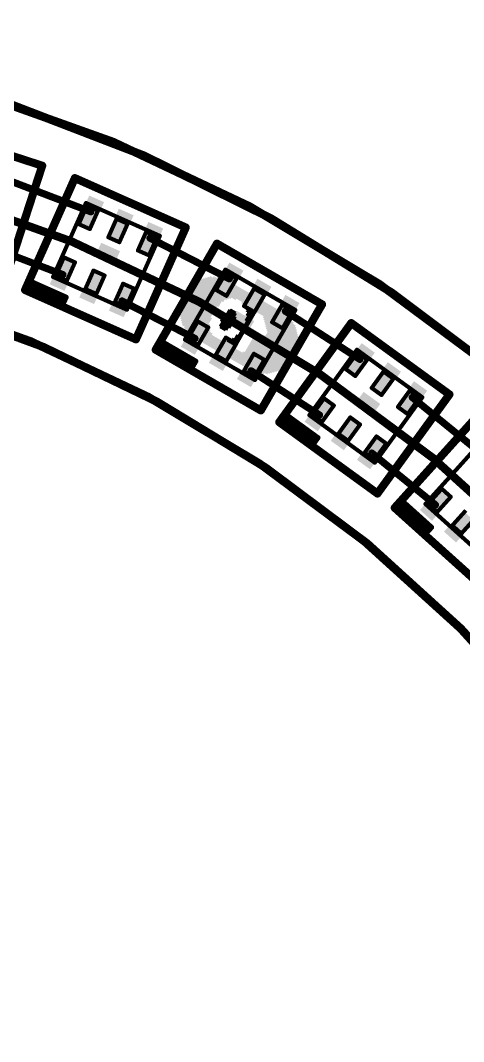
# Model space of a CAD drawing. Extents: x -10 to 92, y -62 to 76.
# Drawn here: x 50.39 to 61.34, y 51.06 to 76.3 of the extents above; entities that cross this region are included whole.
import ezdxf

# ---------------------------------------------------------------- set-up
doc = ezdxf.new("R2010")
doc.units = 0
for name, color, linetype in [('1', 12, 'CONTINUOUS'), ('16', 132, 'CONTINUOUS'), ('20', 53, 'CONTINUOUS'), ('21', 41, 'CONTINUOUS'), ('22', 40, 'CONTINUOUS'), ('23', 53, 'CONTINUOUS'), ('24', 53, 'CONTINUOUS'), ('51', 53, 'CONTINUOUS')]:
    doc.layers.add(name, color=color, linetype=linetype)

# ---------------------------------------------------------------- blocks, each defined once
blk = doc.blocks.new('RECT')
blk.add_solid([(-0.5, -0.5), (0.5, -0.5), (-0.5, 0.5), (0.5, 0.5)])

msp = doc.modelspace()

# ---------------------------------------------------------------- linework, layer by layer
at = {"layer": '1'}
for points, const_width in [([(38.1, 76.2, 2.4142), (76.2, 38.1)], 0.2032), ([(76.2, 38.1, 0.4142), (38.1, 76.2)], 0.2032), ([(38.1, 73.533, 2.4142), (73.533, 38.1)], 0.2032), ([(73.533, 38.1, 0.4142), (38.1, 73.533)], 0.2032), ([(52.1135, 71.5301, 1), (52.1453, 71.6132)], 0.0889), ([(53.6114, 70.9604, 1), (53.5708, 70.8813)], 0.0889), ([(51.4221, 69.9771, 1), (51.4538, 70.0602)], 0.0889), ([(55.5309, 69.8747, 1), (55.5715, 69.9538)], 0.0889), ([(52.9199, 69.4074, 1), (52.8793, 69.3283)], 0.0889), ([(56.961, 69.1516, 1), (56.9127, 69.0769)], 0.0889), ([(54.6809, 68.4025, 1), (54.7215, 68.4815)], 0.0889), ([(58.7537, 67.887, 1), (58.802, 67.9617)], 0.0889), ([(56.111, 67.6793, 1), (56.0627, 67.6047)], 0.0889), ([(60.1004, 67.0183, 1), (60.0442, 66.9494)], 0.0889), ([(57.7545, 66.5117, 1), (57.8027, 66.5863)], 0.0889), ([(59.1011, 65.643, 1), (59.045, 65.5741)], 0.0889), ([(60.617, 64.2937, 1), (60.6732, 64.3627)], 0.0889)]:
    msp.add_lwpolyline(points, format="xyb", dxfattribs=dict(at, const_width=const_width))
at = {"layer": '1', "const_width": 0.1778}
for points in [[(50.076, 72.3568), (52.1294, 71.5717)], [(55.5512, 69.9142), (53.5911, 70.9209)], [(51.4379, 70.0186), (49.5507, 70.74)], [(52.8996, 69.3679), (54.7012, 68.442)], [(58.7779, 67.9243), (56.9369, 69.1142)], [(57.7786, 66.549), (56.0869, 67.642)], [(61.7826, 65.5915), (60.0723, 66.9839)], [(60.6451, 64.3282), (59.0731, 65.6085)]]:
    msp.add_lwpolyline(points, dxfattribs=at)
at = {"layer": '16', "const_width": 0.2032}
msp.add_lwpolyline([(0, 38.1, 2.4142), (38.1, 76.2)], format="xyb", dxfattribs=at)
at = {"layer": '20', "const_width": 0.2032}
for points in [[(62.3824, 67.4624, 0.359), (13.8176, 67.4624)], [(70.612, 41.91, 0.3492), (41.91, 70.612)]]:
    msp.add_lwpolyline(points, format="xyb", dxfattribs=at)
at = {"layer": '21'}
for points, const_width in [([(38.1, 0, 1), (38.1, 76.2, 1), (38.1, 0)], 0.2032), ([(50.9747, 72.6957, 1), (50.8796, 72.7266)], 0.1), ([(50.9117, 72.6636, 1), (50.9426, 72.7587)], 0.1), ([(51.7543, 72.4502, 1), (51.7136, 72.3588)], 0.1), ([(51.7796, 72.3842, 1), (51.6883, 72.4248)], 0.1), ([(54.5203, 71.164, 1), (54.4289, 71.2046)], 0.1), ([(54.4542, 71.1386, 1), (54.4949, 71.23)], 0.1), ([(38.1, 5.334, 1), (38.1, 70.866, 1), (38.1, 5.334)], 0.2032), ([(55.27, 70.8272, 1), (55.22, 70.7406)], 0.1), ([(55.2883, 70.7589, 1), (55.2017, 70.8089)], 0.1), ([(50.5588, 69.8879, 1), (50.6501, 69.8473)], 0.1), ([(50.6501, 69.8473, 1), (50.5588, 69.8879)], 0.1), ([(50.6174, 69.8966, 1), (50.5915, 69.8386)], 0.0635), ([(50.6334, 69.8547, 1), (50.5754, 69.8805)], 0.0635), ([(50.5231, 69.6849, 1), (50.4824, 69.5935)], 0.1), ([(50.4571, 69.6595, 1), (50.5484, 69.6189)], 0.1), ([(50.536, 69.7139, 1), (50.5102, 69.6559)], 0.0635), ([(50.4941, 69.6978, 1), (50.5521, 69.672)], 0.0635), ([(50.668, 69.7646, 1), (50.6422, 69.7066)], 0.0635), ([(51.4483, 69.3824, 1), (51.5063, 69.3566)], 0.0635), ([(51.5063, 69.3566, 1), (51.4483, 69.3824)], 0.0635), ([(51.4644, 69.3405, 1), (51.4902, 69.3985)], 0.0635), ([(51.547, 69.4479, 1), (51.489, 69.4738)], 0.0635), ([(51.5051, 69.4318, 1), (51.5309, 69.4899)], 0.0635), ([(51.4076, 69.2911, 1), (51.4656, 69.2652)], 0.0635), ([(51.4237, 69.2491, 1), (51.4496, 69.3071)], 0.0635), ([(57.8864, 69.2589, 1), (57.7998, 69.3089)], 0.1), ([(57.8181, 69.2406, 1), (57.8681, 69.3272)], 0.1), ([(58.5936, 68.8616, 1), (58.5348, 68.7807)], 0.1), ([(58.6047, 68.7918, 1), (58.5238, 68.8506)], 0.1), ([(53.1977, 68.4393, 1), (53.2891, 68.3987)], 0.1), ([(53.2231, 68.3733, 1), (53.2637, 68.4647)], 0.1), ([(53.8132, 68.4039, 1), (53.8998, 68.3539)], 0.1), ([(53.8998, 68.3539, 1), (53.8132, 68.4039)], 0.1), ([(53.8724, 68.4064, 1), (53.8406, 68.3514)], 0.0635), ([(53.884, 68.363, 1), (53.829, 68.3948)], 0.0635), ([(53.7565, 68.2057, 1), (53.7065, 68.1191)], 0.1), ([(53.6882, 68.1874, 1), (53.7748, 68.1374)], 0.1), ([(53.7724, 68.2332, 1), (53.7406, 68.1782)], 0.0635), ([(53.729, 68.2216, 1), (53.784, 68.1898)], 0.0635), ([(53.909, 68.2698, 1), (53.8772, 68.2148)], 0.0635), ([(54.75, 67.863, 1), (54.695, 67.8948)], 0.0635), ([(54.7066, 67.8514, 1), (54.7384, 67.9064)], 0.0635), ([(54.595, 67.7216, 1), (54.65, 67.6898)], 0.0635), ([(54.6066, 67.6782, 1), (54.6384, 67.7332)], 0.0635), ([(54.645, 67.8082, 1), (54.7, 67.7764)], 0.0635), ([(54.7, 67.7764, 1), (54.645, 67.8082)], 0.0635), ([(54.6566, 67.7648, 1), (54.6884, 67.8198)], 0.0635), ([(61.0317, 67.0284, 1), (60.9508, 67.0872)], 0.1), ([(60.9619, 67.0174, 1), (61.0207, 67.0983)], 0.1), ([(56.2863, 66.6874, 1), (56.3729, 66.6374)], 0.1), ([(56.3046, 66.6191, 1), (56.3546, 66.7057)], 0.1), ([(56.8915, 66.6039, 1), (56.9724, 66.5452)], 0.1), ([(56.9724, 66.5452, 1), (56.8915, 66.6039)], 0.1), ([(56.9506, 66.6002, 1), (56.9133, 66.5489)], 0.0635), ([(56.9576, 66.5559, 1), (56.9063, 66.5932)], 0.0635), ([(56.7445, 66.4017, 1), (56.8254, 66.3429)], 0.1), ([(56.8144, 66.4127, 1), (56.7556, 66.3318)], 0.1), ([(56.833, 66.4384, 1), (56.7957, 66.3871)], 0.0635), ([(56.7887, 66.4314, 1), (56.8401, 66.3941)], 0.0635), ([(56.9727, 66.4606, 1), (56.9354, 66.4092)], 0.0635), ([(57.5977, 65.8436, 1), (57.6491, 65.8063)], 0.0635), ([(57.6047, 65.7993, 1), (57.6421, 65.8506)], 0.0635), ([(57.6565, 65.9245, 1), (57.7079, 65.8872)], 0.0635), ([(57.7079, 65.8872, 1), (57.6565, 65.9245)], 0.0635), ([(57.6635, 65.8802, 1), (57.7008, 65.9316)], 0.0635), ([(57.7666, 65.9681, 1), (57.7153, 66.0054)], 0.0635), ([(57.7223, 65.9611, 1), (57.7596, 66.0125)], 0.0635), ([(59.1716, 64.6383, 1), (59.2525, 64.5796)], 0.1), ([(59.1827, 64.5685, 1), (59.2414, 64.6494)], 0.1), ([(59.6931, 64.3171, 1), (59.6506, 64.2699)], 0.0635), ([(59.7685, 64.4756, 1), (59.8429, 64.4086)], 0.1), ([(59.8429, 64.4086, 1), (59.7685, 64.4756)], 0.1), ([(59.8269, 64.4657, 1), (59.7845, 64.4185)], 0.0635), ([(59.8344, 64.3245, 1), (59.7919, 64.2773)], 0.0635), ([(59.8293, 64.4209, 1), (59.7821, 64.4633)], 0.0635), ([(59.6719, 64.2935, 1), (59.605, 64.2192)], 0.1), ([(59.6013, 64.2898, 1), (59.6756, 64.2229)], 0.1), ([(59.6483, 64.3147, 1), (59.6955, 64.2722)], 0.0635), ([(60.3914, 63.6456, 1), (60.4386, 63.6031)], 0.0635), ([(60.3938, 63.6007, 1), (60.4363, 63.6479)], 0.0635), ([(60.4583, 63.7199, 1), (60.5055, 63.6774)], 0.0635), ([(60.5055, 63.6774, 1), (60.4583, 63.7199)], 0.0635), ([(60.4607, 63.6751, 1), (60.5032, 63.7223)], 0.0635), ([(60.5724, 63.7517, 1), (60.5253, 63.7942)], 0.0635), ([(60.5276, 63.7494, 1), (60.5701, 63.7966)], 0.0635)]:
    msp.add_lwpolyline(points, format="xyb", dxfattribs=dict(at, const_width=const_width))
for points, const_width in [([(50.9271, 72.7111), (48.074, 73.6382)], 0.2), ([(49.9917, 69.8323), (50.9271, 72.7111)], 0.2), ([(51.7339, 72.4045), (50.6044, 69.8676)], 0.2), ([(54.4746, 71.1843), (51.7339, 72.4045)], 0.2), ([(53.2434, 68.419), (54.4746, 71.1843)], 0.2), ([(55.245, 70.7839), (53.8565, 68.3789)], 0.2), ([(57.8431, 69.2839), (55.245, 70.7839)], 0.2), ([(50.6044, 69.8676), (50.5028, 69.6392)], 0.2), ([(50.5231, 69.6849), (50.6044, 69.8676)], 0.127), ([(50.6044, 69.8676), (51.518, 69.4609)], 0.127), ([(50.5028, 69.6392), (53.2434, 68.419)], 0.2), ([(51.4366, 69.2781), (50.5231, 69.6849)], 0.127), ([(50.6551, 69.7356), (51.4773, 69.3695)], 0.127), ([(51.4773, 69.3695), (51.4366, 69.2781)], 0.127), ([(51.518, 69.4609), (51.4773, 69.3695)], 0.127), ([(56.3296, 66.6624), (57.8431, 69.2839)], 0.2), ([(58.5642, 68.8212), (56.9319, 66.5746)], 0.2), ([(60.9913, 67.0578), (58.5642, 68.8212)], 0.2), ([(53.8565, 68.3789), (53.7315, 68.1624)], 0.2), ([(53.7565, 68.2057), (53.8565, 68.3789)], 0.127), ([(53.8565, 68.3789), (54.7225, 67.8789)], 0.127), ([(53.7315, 68.1624), (56.3296, 66.6624)], 0.2), ([(54.6225, 67.7057), (53.7565, 68.2057)], 0.127), ([(53.8931, 68.2423), (54.6725, 67.7923)], 0.127), ([(54.7225, 67.8789), (54.6725, 67.7923)], 0.127), ([(54.6725, 67.7923), (54.6225, 67.7057)], 0.127), ([(59.212, 64.6089), (60.9913, 67.0578)], 0.2), ([(56.9319, 66.5746), (56.785, 66.3723)], 0.2), ([(56.8144, 66.4127), (56.9319, 66.5746)], 0.127), ([(56.9319, 66.5746), (57.741, 65.9868)], 0.127), ([(56.785, 66.3723), (59.212, 64.6089)], 0.2), ([(57.6234, 65.825), (56.8144, 66.4127)], 0.127), ([(56.9541, 66.4349), (57.6822, 65.9059)], 0.127), ([(61.6639, 66.5058), (59.8057, 64.4421)], 0.2), ([(57.6822, 65.9059), (57.6234, 65.825)], 0.127), ([(57.741, 65.9868), (57.6822, 65.9059)], 0.127), ([(59.8057, 64.4421), (59.6384, 64.2563)], 0.2), ([(59.6719, 64.2935), (59.8057, 64.4421)], 0.127), ([(60.415, 63.6243), (59.6719, 64.2935)], 0.127), ([(59.8057, 64.4421), (60.5489, 63.773)], 0.127), ([(59.8131, 64.3009), (60.4819, 63.6987)], 0.127), ([(59.6384, 64.2563), (61.8679, 62.2489)], 0.2), ([(60.4819, 63.6987), (60.415, 63.6243)], 0.127), ([(60.5489, 63.773), (60.4819, 63.6987)], 0.127)]:
    msp.add_lwpolyline(points, dxfattribs=dict(at, const_width=const_width))
at = {"layer": '23'}
for p in [(52.5145, 70.4698), (55.819, 68.7781), (58.9255, 66.7664)]:
    msp.add_point(p, dxfattribs=at)
at = {"layer": '24'}
msp.add_point((57.1881, 67.9577), dxfattribs=at)
at = {"layer": '51', "const_width": 0.1}
for points in [[(51.1942, 69.963), (52.0077, 71.79)], [(52.033, 71.724), (51.8297, 71.2673)], [(52.0077, 71.79), (53.8348, 70.9766)], [(52.3071, 71.602), (52.033, 71.724)], [(52.1037, 71.1452), (52.3071, 71.602)], [(52.5605, 70.9419), (52.7639, 71.3986)], [(52.7639, 71.3986), (53.0379, 71.2766)], [(51.8297, 71.2673), (52.1037, 71.1452)], [(53.0379, 71.2766), (52.8346, 70.8198)], [(52.8346, 70.8198), (52.5605, 70.9419)], [(53.8348, 70.9766), (53.0213, 69.1495)], [(53.2913, 70.6165), (53.4947, 71.0732)], [(53.4947, 71.0732), (53.7688, 70.9512)], [(53.7688, 70.9512), (53.5654, 70.4945)], [(53.5654, 70.4945), (53.2913, 70.6165)], [(51.4636, 70.4451), (51.2602, 69.9883)], [(51.7377, 70.323), (51.4636, 70.4451)], [(51.5343, 69.8663), (51.7377, 70.323)], [(52.1944, 70.1197), (51.9911, 69.6629)], [(52.4685, 69.9977), (52.1944, 70.1197)], [(54.453, 68.4121), (55.453, 70.1441)], [(55.453, 70.1441), (57.1851, 69.1441)], [(53.0213, 69.1495), (51.1942, 69.963)], [(51.2602, 69.9883), (51.5343, 69.8663)], [(52.2651, 69.5409), (52.4685, 69.9977)], [(55.4713, 70.0758), (55.2213, 69.6428)], [(55.7311, 69.9258), (55.4713, 70.0758)], [(55.4811, 69.4928), (55.7311, 69.9258)], [(51.9911, 69.6629), (52.2651, 69.5409)], [(52.9253, 69.7943), (52.7219, 69.3375)], [(53.1993, 69.6723), (52.9253, 69.7943)], [(52.996, 69.2155), (53.1993, 69.6723)], [(55.2213, 69.6428), (55.4811, 69.4928)], [(55.9141, 69.2428), (56.1641, 69.6758)], [(56.1641, 69.6758), (56.4239, 69.5258)], [(56.4239, 69.5258), (56.1739, 69.0928)], [(52.7219, 69.3375), (52.996, 69.2155)], [(56.1739, 69.0928), (55.9141, 69.2428)], [(57.1851, 69.1441), (56.1851, 67.4121)], [(56.607, 68.8428), (56.857, 69.2758)], [(56.857, 69.2758), (57.1168, 69.1258)], [(57.1168, 69.1258), (56.8668, 68.6928)], [(54.7713, 68.8634), (54.5213, 68.4304)], [(55.0311, 68.7134), (54.7713, 68.8634)], [(54.7811, 68.2804), (55.0311, 68.7134)], [(56.8668, 68.6928), (56.607, 68.8428)], [(56.1851, 67.4121), (54.453, 68.4121)], [(54.5213, 68.4304), (54.7811, 68.2804)], [(55.4641, 68.4634), (55.2141, 68.0304)], [(55.7239, 68.3134), (55.4641, 68.4634)], [(55.4739, 67.8804), (55.7239, 68.3134)], [(57.5287, 66.5452), (58.7042, 68.1632)], [(58.7153, 68.0934), (58.4214, 67.6889)], [(58.7042, 68.1632), (60.3223, 66.9877)], [(58.958, 67.9171), (58.7153, 68.0934)], [(55.2141, 68.0304), (55.4739, 67.8804)], [(56.157, 68.0634), (55.907, 67.6304)], [(56.4168, 67.9134), (56.157, 68.0634)], [(56.1668, 67.4804), (56.4168, 67.9134)], [(58.6641, 67.5126), (58.958, 67.9171)], [(55.907, 67.6304), (56.1668, 67.4804)], [(58.4214, 67.6889), (58.6641, 67.5126)], [(59.0686, 67.2187), (59.3625, 67.6232)], [(59.3625, 67.6232), (59.6052, 67.4468)], [(59.6052, 67.4468), (59.3113, 67.0423)], [(59.3113, 67.0423), (59.0686, 67.2187)], [(59.7158, 66.7484), (60.0097, 67.1529)], [(60.0097, 67.1529), (60.2524, 66.9766)], [(57.8924, 66.9608), (57.5985, 66.5563)], [(58.1351, 66.7844), (57.8924, 66.9608)], [(60.3223, 66.9877), (59.1467, 65.3696)], [(60.2524, 66.9766), (59.9585, 66.5721)], [(57.8412, 66.3799), (58.1351, 66.7844)], [(59.9585, 66.5721), (59.7158, 66.7484)], [(59.1467, 65.3696), (57.5287, 66.5452)], [(57.5985, 66.5563), (57.8412, 66.3799)], [(58.5396, 66.4905), (58.2457, 66.086)], [(58.7823, 66.3142), (58.5396, 66.4905)], [(58.2457, 66.086), (58.4884, 65.9097)], [(58.4884, 65.9097), (58.7823, 66.3142)], [(59.1868, 66.0203), (58.8929, 65.6158)], [(59.1356, 65.4395), (59.4295, 65.844)], [(59.4295, 65.844), (59.1868, 66.0203)], [(60.3961, 64.3505), (61.7343, 65.8368)], [(58.8929, 65.6158), (59.1356, 65.4395)], [(60.8013, 64.7258), (60.4667, 64.3542)], [(61.0242, 64.5251), (60.8013, 64.7258)], [(61.8824, 63.0123), (60.3961, 64.3505)], [(60.4667, 64.3542), (60.6896, 64.1535)], [(60.6896, 64.1535), (61.0242, 64.5251)], [(61.3958, 64.1905), (61.0612, 63.8189)], [(61.0612, 63.8189), (61.2842, 63.6182)], [(61.2842, 63.6182), (61.6187, 63.9898)]]:
    msp.add_lwpolyline(points, dxfattribs=at)
at = {"layer": '51', "const_width": 0.05}
for points in [[(52.0179, 71.8129, 1), (51.9975, 71.7672)], [(52.0305, 71.7799, 1), (51.9849, 71.8002)], [(52.0432, 71.7469, 1), (52.0229, 71.7012)], [(52.0559, 71.7139, 1), (52.0102, 71.7342)], [(52.3299, 71.5918, 1), (52.2843, 71.6122)], [(52.2969, 71.5792, 1), (52.3173, 71.6248)], [(52.774, 71.4215, 1), (52.7537, 71.3758)], [(52.7867, 71.3885, 1), (52.741, 71.4088)], [(51.8398, 71.2901, 1), (51.8195, 71.2444)], [(51.8068, 71.2774, 1), (51.8525, 71.2571)], [(52.0809, 71.1554, 1), (52.1266, 71.1351)], [(52.0936, 71.1224, 1), (52.1139, 71.1681)], [(53.0608, 71.2664, 1), (53.0151, 71.2868)], [(53.0278, 71.2538, 1), (53.0481, 71.2995)], [(52.5707, 70.9647, 1), (52.5503, 70.919)], [(52.5377, 70.952, 1), (52.5833, 70.9317)], [(53.5049, 71.0961, 1), (53.4845, 71.0504)], [(53.5175, 71.0631, 1), (53.4719, 71.0834)], [(53.7916, 70.9411, 1), (53.7459, 70.9614)], [(53.7586, 70.9284, 1), (53.7789, 70.9741)], [(53.8576, 70.9664, 1), (53.8119, 70.9867)], [(53.8246, 70.9537, 1), (53.8449, 70.9994)], [(52.8117, 70.83, 1), (52.8574, 70.8097)], [(52.8244, 70.797, 1), (52.8447, 70.8427)], [(53.3015, 70.6393, 1), (53.2812, 70.5936)], [(51.4738, 70.4679, 1), (51.4534, 70.4222)], [(51.4864, 70.4349, 1), (51.4408, 70.4552)], [(53.2685, 70.6266, 1), (53.3142, 70.6063)], [(53.5426, 70.5046, 1), (53.5882, 70.4843)], [(53.5552, 70.4716, 1), (53.5756, 70.5173)], [(51.7605, 70.3129, 1), (51.7148, 70.3332)], [(51.7275, 70.3002, 1), (51.7478, 70.3459)], [(52.2046, 70.1425, 1), (52.1843, 70.0968)], [(52.2173, 70.1095, 1), (52.1716, 70.1298)], [(55.4655, 70.1658, 1), (55.4405, 70.1225)], [(55.4747, 70.1316, 1), (55.4314, 70.1566)], [(51.2044, 69.9858, 1), (51.184, 69.9401)], [(51.1714, 69.9731, 1), (51.2171, 69.9528)], [(51.2374, 69.9985, 1), (51.2831, 69.9781)], [(51.2704, 70.0111, 1), (51.2501, 69.9655)], [(51.5241, 69.8434, 1), (51.5445, 69.8891)], [(52.4913, 69.9875, 1), (52.4457, 70.0078)], [(52.4583, 69.9748, 1), (52.4787, 70.0205)], [(55.4838, 70.0975, 1), (55.4588, 70.0542)], [(55.493, 70.0633, 1), (55.4497, 70.0883)], [(55.7528, 69.9133, 1), (55.7095, 69.9383)], [(55.7186, 69.9042, 1), (55.7436, 69.9475)], [(51.5115, 69.8764, 1), (51.5571, 69.8561)], [(51.9682, 69.6731, 1), (52.0139, 69.6527)], [(52.0012, 69.6857, 1), (51.9809, 69.6401)], [(52.9354, 69.8171, 1), (52.9151, 69.7714)], [(52.9481, 69.7841, 1), (52.9024, 69.8045)], [(53.2222, 69.6621, 1), (53.1765, 69.6824)], [(53.1892, 69.6494, 1), (53.2095, 69.6951)], [(55.2338, 69.6645, 1), (55.2088, 69.6212)], [(55.1997, 69.6553, 1), (55.243, 69.6303)], [(56.1766, 69.6975, 1), (56.1516, 69.6542)], [(56.1858, 69.6633, 1), (56.1425, 69.6883)], [(52.2423, 69.551, 1), (52.288, 69.5307)], [(52.255, 69.518, 1), (52.2753, 69.5637)], [(55.4595, 69.5053, 1), (55.5028, 69.4803)], [(55.4686, 69.4712, 1), (55.4936, 69.5145)], [(56.4456, 69.5133, 1), (56.4023, 69.5383)], [(56.4114, 69.5042, 1), (56.4364, 69.5475)], [(52.7321, 69.3603, 1), (52.7117, 69.3147)], [(52.6991, 69.3477, 1), (52.7447, 69.3273)], [(52.9731, 69.2257, 1), (53.0188, 69.2053)], [(52.9858, 69.1927, 1), (53.0061, 69.2383)], [(52.9985, 69.1596, 1), (53.0441, 69.1393)], [(53.0111, 69.1266, 1), (53.0315, 69.1723)], [(55.9266, 69.2645, 1), (55.9016, 69.2212)], [(55.8925, 69.2553, 1), (55.9358, 69.2303)], [(56.8695, 69.2975, 1), (56.8445, 69.2542)], [(56.8786, 69.2633, 1), (56.8353, 69.2883)], [(57.1384, 69.1133, 1), (57.0951, 69.1383)], [(57.1043, 69.1042, 1), (57.1293, 69.1475)], [(57.2067, 69.1316, 1), (57.1634, 69.1566)], [(57.1726, 69.1225, 1), (57.1976, 69.1658)], [(54.7838, 68.8851, 1), (54.7588, 68.8418)], [(54.793, 68.8509, 1), (54.7497, 68.8759)], [(56.1523, 69.1053, 1), (56.1956, 69.0803)], [(56.1614, 69.0712, 1), (56.1864, 69.1145)], [(55.0528, 68.7009, 1), (55.0095, 68.7259)], [(55.0186, 68.6918, 1), (55.0436, 68.7351)], [(56.6195, 68.8645, 1), (56.5945, 68.8212)], [(56.5853, 68.8553, 1), (56.6286, 68.8303)], [(56.8451, 68.7053, 1), (56.8884, 68.6803)], [(56.8543, 68.6712, 1), (56.8793, 68.7145)], [(54.4655, 68.4337, 1), (54.4405, 68.3904)], [(54.4314, 68.4246, 1), (54.4747, 68.3996)], [(54.5338, 68.452, 1), (54.5088, 68.4087)], [(54.4997, 68.4429, 1), (54.543, 68.4179)], [(55.4766, 68.4851, 1), (55.4516, 68.4418)], [(55.4858, 68.4509, 1), (55.4425, 68.4759)], [(54.7595, 68.2929, 1), (54.8028, 68.2679)], [(54.7686, 68.2587, 1), (54.7936, 68.302)], [(55.7456, 68.3009, 1), (55.7023, 68.3259)], [(55.7114, 68.2918, 1), (55.7364, 68.3351)], [(58.7189, 68.1835, 1), (58.6895, 68.143)], [(58.7245, 68.1485, 1), (58.684, 68.1779)], [(58.73, 68.1136, 1), (58.7006, 68.0732)], [(58.7355, 68.0787, 1), (58.6951, 68.1081)], [(55.2266, 68.052, 1), (55.2016, 68.0087)], [(55.1925, 68.0429, 1), (55.2358, 68.0179)], [(55.4523, 67.8929, 1), (55.4956, 67.8679)], [(55.4614, 67.8587, 1), (55.4864, 67.902)], [(56.1695, 68.0851, 1), (56.1445, 68.0418)], [(56.1786, 68.0509, 1), (56.1353, 68.0759)], [(56.4384, 67.9009, 1), (56.3951, 67.9259)], [(56.4043, 67.8918, 1), (56.4293, 67.9351)], [(58.9782, 67.9024, 1), (58.9378, 67.9318)], [(58.9433, 67.8968, 1), (58.9727, 67.9373)], [(55.9195, 67.652, 1), (55.8945, 67.6087)], [(55.8853, 67.6429, 1), (55.9286, 67.6179)], [(58.4361, 67.7091, 1), (58.4067, 67.6687)], [(58.4012, 67.7036, 1), (58.4416, 67.6742)], [(59.3772, 67.6434, 1), (59.3478, 67.6029)], [(59.3827, 67.6085, 1), (59.3423, 67.6379)], [(56.1451, 67.4929, 1), (56.1884, 67.4679)], [(56.1543, 67.4587, 1), (56.1793, 67.502)], [(56.1634, 67.4246, 1), (56.2067, 67.3996)], [(56.1726, 67.3904, 1), (56.1976, 67.4337)], [(58.6439, 67.5273, 1), (58.6843, 67.4979)], [(58.6494, 67.4923, 1), (58.6788, 67.5328)], [(59.6254, 67.4321, 1), (59.585, 67.4615)], [(59.5905, 67.4266, 1), (59.6199, 67.4671)], [(59.0833, 67.2389, 1), (59.0539, 67.1984)], [(59.0484, 67.2334, 1), (59.0888, 67.204)], [(60.0244, 67.1732, 1), (59.995, 67.1327)], [(60.0299, 67.1382, 1), (59.9895, 67.1676)], [(57.9071, 66.981, 1), (57.8777, 66.9406)], [(57.9126, 66.9461, 1), (57.8722, 66.9755)], [(59.2911, 67.057, 1), (59.3315, 67.0276)], [(59.2966, 67.0221, 1), (59.326, 67.0626)], [(60.2726, 66.9619, 1), (60.2322, 66.9913)], [(60.2377, 66.9564, 1), (60.2671, 66.9968)], [(60.3425, 66.973, 1), (60.302, 67.0024)], [(60.3076, 66.9674, 1), (60.337, 67.0079)], [(58.1553, 66.7697, 1), (58.1149, 66.7991)], [(58.1204, 66.7642, 1), (58.1498, 66.8047)], [(59.7305, 66.7687, 1), (59.7011, 66.7282)], [(59.6956, 66.7631, 1), (59.736, 66.7337)], [(57.5084, 66.5599, 1), (57.5489, 66.5305)], [(57.5434, 66.5654, 1), (57.514, 66.525)], [(57.6132, 66.5765, 1), (57.5838, 66.536)], [(57.5783, 66.571, 1), (57.6187, 66.5416)], [(57.821, 66.3946, 1), (57.8614, 66.3652)], [(57.8265, 66.3597, 1), (57.8559, 66.4002)], [(58.5543, 66.5108, 1), (58.5249, 66.4703)], [(58.5598, 66.4759, 1), (58.5194, 66.5052)], [(59.9383, 66.5868, 1), (59.9788, 66.5574)], [(59.9438, 66.5519, 1), (59.9732, 66.5923)], [(58.2604, 66.1063, 1), (58.231, 66.0658)], [(58.2255, 66.1007, 1), (58.2659, 66.0713)], [(58.8025, 66.2995, 1), (58.7621, 66.3289)], [(58.7676, 66.294, 1), (58.797, 66.3344)], [(58.4682, 65.9244, 1), (58.5086, 65.895)], [(58.4737, 65.8895, 1), (58.5031, 65.9299)], [(59.2015, 66.0405, 1), (59.1721, 66.0001)], [(59.207, 66.0056, 1), (59.1666, 66.035)], [(59.4497, 65.8293, 1), (59.4093, 65.8587)], [(59.4148, 65.8238, 1), (59.4442, 65.8642)], [(58.9076, 65.636, 1), (58.8782, 65.5956)], [(58.8727, 65.6305, 1), (58.9131, 65.6011)], [(59.1154, 65.4542, 1), (59.1559, 65.4248)], [(59.1209, 65.4193, 1), (59.1503, 65.4597)], [(59.1265, 65.3843, 1), (59.1669, 65.3549)], [(59.132, 65.3494, 1), (59.1614, 65.3899)], [(60.818, 64.7444, 1), (60.7845, 64.7072)], [(60.8198, 64.7091, 1), (60.7827, 64.7425)], [(60.4128, 64.3691, 1), (60.3794, 64.332)], [(60.3775, 64.3673, 1), (60.4147, 64.3338)], [(60.4834, 64.3728, 1), (60.45, 64.3357)], [(60.4481, 64.371, 1), (60.4853, 64.3375)], [(61.0428, 64.5083, 1), (61.0056, 64.5418)], [(61.0075, 64.5065, 1), (61.0409, 64.5437)], [(60.6711, 64.1702, 1), (60.7082, 64.1368)], [(60.6729, 64.1349, 1), (60.7064, 64.1721)], [(61.0779, 63.8375, 1), (61.0445, 63.8004)], [(61.0426, 63.8357, 1), (61.0798, 63.8022)], [(61.2656, 63.6349, 1), (61.3027, 63.6015)], [(61.2674, 63.5996, 1), (61.3009, 63.6368)]]:
    msp.add_lwpolyline(points, format="xyb", dxfattribs=at)

# ---------------------------------------------------------------- block references
at = {"layer": '1', "xscale": 0.7, "yscale": 0.4}
for p, rotation in [((52.1294, 71.5717), 246), ((52.8602, 71.2463), 246), ((53.5911, 70.9209), 246), ((51.4379, 70.0186), 246), ((55.5512, 69.9142), 240), ((52.1688, 69.6932), 246), ((56.244, 69.5142), 240), ((52.8996, 69.3679), 246), ((56.9369, 69.1142), 240), ((54.7012, 68.442), 240), ((55.394, 68.042), 240), ((58.7779, 67.9243), 234), ((56.0869, 67.642), 240), ((59.4251, 67.4541), 234), ((60.0723, 66.9839), 234), ((57.7786, 66.549), 234), ((58.4258, 66.0788), 234), ((59.0731, 65.6085), 234), ((60.6451, 64.3282), 228), ((61.2396, 63.7929), 228)]:
    msp.add_blockref('RECT', p, dxfattribs=dict(at, rotation=rotation))
at = {"layer": '22', "yscale": 0.04, "rotation": 150}
for p, xscale in [((55.1938, 69.6634), 0.92), ((56.0651, 69.2527), 2.68), ((56.0851, 69.2873), 2.6), ((56.1051, 69.322), 2.52), ((56.1251, 69.3566), 2.44), ((56.1451, 69.3912), 2.28), ((56.1651, 69.4259), 2.12), ((56.1851, 69.4605), 1.88), ((54.8752, 69.4316), 0.84), ((54.9125, 69.4563), 0.88), ((54.9325, 69.4909), 0.88), ((54.9698, 69.5155), 0.84), ((54.9898, 69.5502), 0.84), ((55.0272, 69.5748), 0.88), ((55.0645, 69.5995), 0.84), ((55.1018, 69.6241), 0.88), ((55.1564, 69.6388), 0.88), ((54.7352, 69.1891), 0.84), ((54.7552, 69.2238), 0.84), ((54.7752, 69.2584), 0.84), ((54.7952, 69.2931), 0.84), ((54.8152, 69.3277), 0.84), ((54.8352, 69.3623), 0.84), ((54.8552, 69.397), 0.84), ((54.6845, 68.9413), 0.84), ((54.6898, 69.0306), 0.84), ((54.7045, 68.9759), 0.84), ((54.7098, 69.0652), 0.84), ((54.7325, 69.1445), 0.88), ((54.7298, 69.0999), 0.84), ((55.6253, 69.0909), 0.24), ((55.6453, 69.1255), 0.16), ((56.5474, 68.928), 1.6), ((56.0771, 69.1534), 0.32), ((56.0744, 69.1088), 0.28), ((54.6964, 68.842), 0.88), ((54.7284, 68.7774), 0.92), ((54.6991, 68.8866), 0.84), ((55.5051, 68.2827), 2.68), ((55.4851, 68.2481), 2.6), ((55.4653, 68.8138), 0.32), ((55.4853, 68.8484), 0.32), ((55.5053, 68.8831), 0.32), ((55.5253, 68.9177), 0.32), ((55.5453, 68.9523), 0.32), ((55.5653, 68.987), 0.32), ((55.6027, 69.0116), 0.28), ((55.6053, 69.0563), 0.24), ((56.0064, 68.8709), 0.16), ((56.0264, 68.9055), 0.16), ((56.0491, 68.9848), 0.2), ((56.0717, 69.0641), 0.24), ((56.0464, 68.9402), 0.16), ((56.0691, 69.0195), 0.2), ((56.8192, 68.6788), 0.96), ((55.4651, 68.2134), 2.52), ((55.4451, 68.1788), 2.44), ((55.4251, 68.1442), 2.28), ((55.4051, 68.1095), 2.12), ((55.4053, 68.7099), 0.24), ((55.3853, 68.6752), 0.16), ((55.4253, 68.7445), 0.24), ((55.4627, 68.7691), 0.28), ((55.8837, 68.6184), 0.12), ((55.9037, 68.6531), 0.12), ((55.9237, 68.6877), 0.12), ((55.9437, 68.7223), 0.12), ((55.9637, 68.757), 0.12), ((55.9837, 68.7916), 0.12), ((56.0037, 68.8263), 0.12), ((56.8338, 68.6241), 0.96), ((56.8312, 68.5795), 0.92), ((56.8458, 68.5248), 0.92), ((56.8431, 68.4802), 0.88), ((56.8404, 68.4355), 0.84), ((55.3851, 68.0749), 1.88), ((55.5598, 68.2974), 0.36), ((55.6144, 68.312), 0.28), ((55.6517, 68.3366), 0.24), ((55.6891, 68.3613), 0.2), ((55.7091, 68.3959), 0.2), ((55.7464, 68.4206), 0.16), ((55.7664, 68.4552), 0.16), ((55.7864, 68.4899), 0.16), ((55.8237, 68.5145), 0.12), ((55.8437, 68.5491), 0.12), ((55.8637, 68.5838), 0.12), ((56.5712, 68.1291), 1.08), ((56.5912, 68.1638), 1.08), ((56.6112, 68.1984), 1.08), ((56.6312, 68.2331), 1.08), ((56.6512, 68.2677), 1.08), ((56.6712, 68.3023), 1.08), ((56.7778, 68.287), 0.88), ((56.8151, 68.3116), 0.84), ((56.8351, 68.3463), 0.84), ((56.8551, 68.3809), 0.84), ((56.3792, 67.9166), 0.96), ((56.4738, 68.0006), 1.04), ((56.4938, 68.0352), 1.04), ((56.5138, 68.0699), 1.04), ((56.5512, 68.0945), 1.08), ((56.3046, 67.8674), 0.96), ((56.3592, 67.882), 0.96)]:
    msp.add_blockref('RECT', p, dxfattribs=dict(at, xscale=xscale))
for p in [(55.283, 69.658), (56.8219, 68.7234), (56.4165, 67.9413), (56.4365, 67.9759)]:
    msp.add_blockref('RECT', p, dxfattribs=at)
at = {"layer": '51', "xscale": 0.508, "yscale": 0.254}
for p, rotation in [((52.5662, 70.5858), 156), ((55.8825, 68.8881), 150), ((59.0001, 66.8692), 144)]:
    msp.add_blockref('RECT', p, dxfattribs=dict(at, rotation=rotation))

doc.saveas('drawing.dxf')
